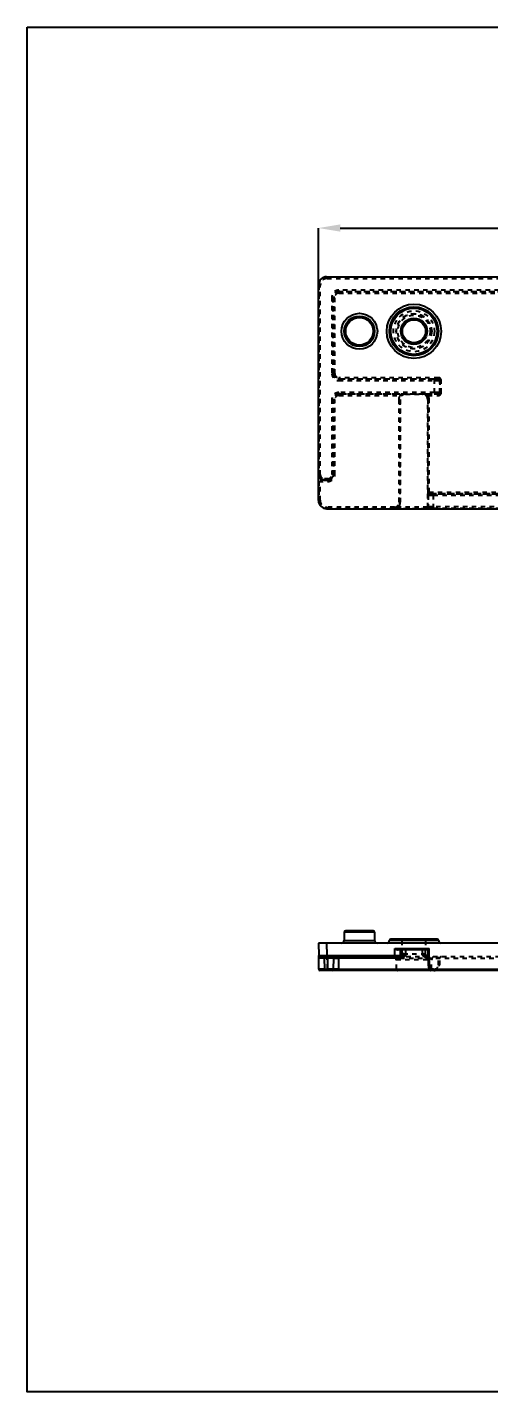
# Model space of a CAD drawing. Header units: millimetres. Extents: x 1803 to 4269, y -6912 to 1836.
# Drawn here: x 2604 to 2773.5, y -325.7 to 174.2 of the extents above; entities that cross this region are included whole.
import ezdxf

# ---------------------------------------------------------------- set-up
doc = ezdxf.new("R2010")
doc.units = ezdxf.units.MM
doc.header["$LTSCALE"] = 16.335
doc.header["$PDMODE"] = 3
doc.header["$PDSIZE"] = 0.3125
doc.linetypes.add('HIDDEN', pattern=[0.2, 0.1, -0.1])
doc.layers.get('0').update_dxf_attribs({"linetype": 'CONTINUOUS'})
doc.layers.get('Defpoints').update_dxf_attribs({"linetype": 'CONTINUOUS'})
doc.layers.add('DEFAULT_2', color=8, linetype='HIDDEN')
doc.styles.get("Standard").update_dxf_attribs({"font": 'txt', "width": 0.8})
doc.dimstyles.new('11', dxfattribs={"dimtxt": 8, "dimasz": 8, "dimexe": 0, "dimexo": 0, "dimgap": 0, "dimtad": 0, "dimdsep": 46, "dimtxsty": 'Standard', "dimcen": 0, "dimclrd": 4, "dimclre": 4, "dimclrt": 6, "dimazin": 0, "dimtp": 0.01, "dimtm": 0.01, "dimtfac": 1, "dimtofl": 0, "dimtmove": 0, "dimatfit": 3, "dimfxl": 0, "dimtolj": 1, "dimarcsym": 0})

# ---------------------------------------------------------------- blocks, each defined once
blk = doc.blocks.new('*D13')
at = {"color": 4, "lineweight": -2}
for p, q in [((2710.73, 63.04), (2710.73, 100.64)), ((2718.73, 100.64), (2794.33, 100.64)), ((3097.71, 100.64), (2826.33, 100.64)), ((3105.71, 56.32), (3105.71, 100.64))]:
    blk.add_line(p, q, dxfattribs=at)
at = {"color": 4}
for points in [[(2718.73, 101.98), (2718.73, 99.31), (2710.73, 100.64)], [(3097.71, 101.98), (3097.71, 99.31), (3105.71, 100.64)]]:
    blk.add_solid(points, dxfattribs=at)
at = {"layer": 'Defpoints', "color": 0}
for p in [(2710.73, 100.64), (2710.73, 63.04), (3105.71, 56.32)]:
    blk.add_point(p, dxfattribs=at)
at = {"color": 6, "insert": (2810.33, 100.64), "char_height": 8, "attachment_point": 5}
blk.add_mtext('\\A1;394.98', dxfattribs=at)

msp = doc.modelspace()

# ---------------------------------------------------------------- linework, layer by layer
at = {"color": 7, "linetype": 'Continuous'}
for p, q in [((2713.726, 82.808), (2807.743, 82.808)), ((2710.726, 0.807), (2710.726, 79.808)), ((2713.726, -2.192), (3105.206, -2.192)), ((2720.196, -157.325), (2720.143, -160.351)), ((2731.256, -157.325), (2720.196, -157.325)), ((2730.756, -156.834), (2720.696, -156.834)), ((2731.256, -157.325), (2731.309, -160.351)), ((2754.209, -159.834), (2737.244, -159.834)), ((2710.726, -161.334), (2710.805, -165.842)), ((3105.206, -161.334), (2710.726, -161.334)), ((2713.726, -161.334), (2713.804, -165.842)), ((2720.143, -160.351), (2731.309, -160.351)), ((2754.709, -160.334), (2736.744, -160.334)), ((2738.657, -165.842), (2738.657, -163.342)), ((2738.657, -163.342), (2751.274, -163.342)), ((2750.783, -163.834), (2739.983, -163.834)), ((2740.67, -163.834), (2740.635, -165.842)), ((2742.669, -163.834), (2742.634, -165.842)), ((2748.783, -163.834), (2748.818, -165.842)), ((2750.783, -163.834), (2750.879, -169.369)), ((2751.379, -169.369), (2751.274, -163.342)), ((2710.892, -170.842), (2710.806, -165.886)), ((2712.822, -166.834), (2710.823, -166.869)), ((2740.135, -166.334), (2711.305, -166.334)), ((2716.218, -166.825), (2712.822, -166.834)), ((2712.822, -166.834), (2712.892, -170.834)), ((2713.804, -165.842), (2713.804, -166.334)), ((2713.804, -165.842), (2738.657, -165.842)), ((2714.147, -170.834), (2714.217, -166.834)), ((2714.217, -166.834), (2714.217, -166.334)), ((2716.218, -166.825), (2716.147, -170.842)), ((2718.147, -170.842), (2718.217, -166.825)), ((2718.217, -166.334), (2718.217, -166.825)), ((2740.648, -166.825), (2718.217, -166.825)), ((2738.635, -166.334), (2738.635, -165.842)), ((2740.648, -166.825), (2740.648, -166.334)), ((2712.892, -170.834), (2710.892, -170.842)), ((3033.813, -171.334), (2711.392, -171.334)), ((2712.892, -170.834), (2712.892, -171.334)), ((2712.892, -170.834), (2714.147, -170.834)), ((2714.147, -171.334), (2714.147, -170.834)), ((2716.147, -170.842), (2714.147, -170.834)), ((2718.147, -170.842), (2718.147, -171.334)), ((2718.147, -170.842), (2751.602, -170.842)), ((2752.879, -170.842), (2752.879, -171.334)), ((2752.879, -170.842), (2850.263, -170.842))]:
    msp.add_line(p, q, dxfattribs=at)
msp.add_lwpolyline([(2604.019, 174.185), (3419.03, 174.185), (3419.03, -325.685), (2604.019, -325.685)], close=True)
for centre, radius in [((2745.726, 62.808), 9.983), ((2745.726, 62.808), 8.982), ((2745.726, 62.808), 8.482), ((2725.726, 62.808), 6.583), ((2725.726, 62.808), 5.583), ((2725.726, 62.808), 5.53), ((2725.726, 62.808), 5.03), ((2745.726, 62.808), 4.837), ((2745.726, 62.808), 4.337), ((2745.726, 62.808), 4.25)]:
    msp.add_circle(centre, radius, dxfattribs=at)
for centre, radius, start, end in [((2720.696, -157.334), 0.5, 90, 179), ((2730.756, -157.334), 0.5, 1, 90), ((2737.244, -160.334), 0.5, 90, 180), ((2754.209, -160.334), 0.5, 0, 90), ((2719.143, -160.334), 1, 270, 359), ((2732.309, -160.334), 1, 181, 270), ((2735.743, -160.334), 1, 270, 0), ((2755.709, -160.334), 1, 180, 270), ((2711.305, -165.834), 0.5, 181, 270.00015), ((2716.718, -166.834), 0.5, 90, 179), ((2740.135, -165.834), 0.5, 269.99992, 359), ((2740.647, -164.729), 1.604, 270.01474, 271.95023), ((2740.631, -165.087), 1.738, 270.54054, 273.58092), ((2740.627, -165.012), 1.813, 273.57813, 276.12833), ((2750.829, -164.99), 1.835, 263.82456, 266.35297), ((2750.824, -165.062), 1.763, 266.35028, 269.35812), ((2750.805, -164.729), 1.604, 268.04683, 269.98532), ((2752.879, -169.334), 2, 181, 270), ((2752.879, -169.342), 1.5, 180.99982, 269.99405), ((2711.392, -170.834), 0.5, 181.00002, 270.00194), ((2715.648, -170.834), 0.5, 269.99806, 358.99998)]:
    msp.add_arc(centre, radius, start, end, dxfattribs=at)
for centre, major_axis, start_param, end_param in [((2713.727, 79.807), (2.122, -2.122), 2.3563324, 3.9268529), ((2713.727, 0.808), (2.122, 2.122), -3.9268523, -2.356333)]:
    msp.add_ellipse(centre, major_axis=major_axis, ratio=0.9996955, start_param=start_param, end_param=end_param, dxfattribs=at)
for points, knots in [([(2738.679, -163.342), (2738.901, -163.454), (2739.227, -163.62), (2739.663, -163.787), (2739.88, -163.834), (2739.983, -163.834)], [0, 0, 0, 0, 0.5324341, 0.7795866, 1, 1, 1, 1]), ([(2751.274, -163.342), (2751.22, -163.398), (2751.057, -163.563), (2750.893, -163.726), (2750.783, -163.834)], [0, 0, 0, 0, 0.3337796, 1, 1, 1, 1]), ([(2710.805, -165.842), (2710.805, -165.844), (2710.813, -165.842), (2710.821, -165.844), (2710.84, -165.843), (2710.865, -165.844), (2710.897, -165.844), (2710.954, -165.845), (2711.042, -165.845), (2711.168, -165.846), (2711.318, -165.846), (2711.493, -165.846), (2711.769, -165.846), (2712.159, -165.846), (2712.671, -165.845), (2713.227, -165.844), (2713.61, -165.843), (2713.804, -165.842)], [0, 0, 0, 0, 0.0012209, 0.0048472, 0.0108646, 0.0192549, 0.0299996, 0.04308, 0.0761493, 0.1181143, 0.1685483, 0.2270145, 0.2929381, 0.4444275, 0.6172799, 0.8050784, 1, 1, 1, 1]), ([(2712.822, -166.834), (2712.821, -166.817), (2712.789, -166.783), (2712.687, -166.735), (2712.511, -166.684), (2712.277, -166.631), (2712.033, -166.576), (2711.834, -166.521), (2711.683, -166.473), (2711.577, -166.437), (2711.485, -166.404), (2711.392, -166.365), (2711.362, -166.359), (2711.298, -166.328), (2711.305, -166.334)], [0, 0, 0, 0, 0.0304022, 0.0779486, 0.2129105, 0.3673215, 0.5252589, 0.6784922, 0.7513012, 0.8205409, 0.884902, 0.9409176, 0.9830838, 1, 1, 1, 1]), ([(2716.218, -166.825), (2716.218, -166.824), (2716.223, -166.825), (2716.228, -166.824), (2716.241, -166.824), (2716.266, -166.823), (2716.31, -166.823), (2716.376, -166.822), (2716.459, -166.822), (2716.56, -166.822), (2716.677, -166.821), (2716.86, -166.821), (2717.121, -166.822), (2717.462, -166.822), (2717.832, -166.823), (2718.088, -166.824), (2718.217, -166.825)], [0, 0, 0, 0, 0.0012359, 0.004876, 0.0109071, 0.0193082, 0.0431304, 0.0761625, 0.1181632, 0.1686517, 0.2270868, 0.2929277, 0.4443886, 0.617336, 0.8053225, 1, 1, 1, 1]), ([(2738.635, -165.842), (2738.765, -165.843), (2739.02, -165.844), (2739.39, -165.845), (2739.732, -165.846), (2739.992, -165.846), (2740.176, -165.846), (2740.292, -165.846), (2740.393, -165.846), (2740.477, -165.845), (2740.542, -165.845), (2740.586, -165.844), (2740.611, -165.843), (2740.624, -165.844), (2740.63, -165.842), (2740.635, -165.843), (2740.635, -165.842)], [0, 0, 0, 0, 0.1946774, 0.382664, 0.5556114, 0.7070723, 0.7729132, 0.8313484, 0.8818368, 0.9238376, 0.9568696, 0.9806919, 0.9890929, 0.9951241, 0.9987641, 1, 1, 1, 1]), ([(2742.634, -165.842), (2742.504, -165.843), (2742.249, -165.844), (2741.879, -165.845), (2741.538, -165.846), (2741.278, -165.846), (2741.094, -165.846), (2740.978, -165.846), (2740.878, -165.846), (2740.795, -165.845), (2740.729, -165.845), (2740.684, -165.844), (2740.659, -165.843), (2740.646, -165.844), (2740.64, -165.842), (2740.635, -165.843), (2740.635, -165.842)], [0, 0, 0, 0, 0.1949907, 0.3825437, 0.5556087, 0.7071356, 0.7727034, 0.8307481, 0.8808937, 0.9227644, 0.9559841, 0.9801774, 0.9887719, 0.9949696, 0.9987248, 1, 1, 1, 1]), ([(2742.634, -165.842), (2742.288, -165.948), (2741.789, -166.104), (2741.147, -166.28), (2740.845, -166.328), (2740.702, -166.333)], [0, 0, 0, 0, 0.5439689, 0.7852444, 1, 1, 1, 1]), ([(2740.82, -166.815), (2740.993, -166.796), (2741.336, -166.71), (2741.801, -166.468), (2742.233, -166.176), (2742.506, -165.959), (2742.634, -165.842)], [0, 0, 0, 0, 0.2504535, 0.500173, 0.750457, 1, 1, 1, 1]), ([(2750.631, -166.815), (2750.458, -166.796), (2750.116, -166.71), (2749.651, -166.467), (2749.219, -166.175), (2748.947, -165.959), (2748.818, -165.842)], [0, 0, 0, 0, 0.2504484, 0.5001608, 0.7504593, 1, 1, 1, 1]), ([(2750.818, -165.842), (2750.818, -165.843), (2750.812, -165.842), (2750.807, -165.844), (2750.793, -165.843), (2750.768, -165.844), (2750.723, -165.845), (2750.657, -165.845), (2750.574, -165.846), (2750.474, -165.846), (2750.358, -165.846), (2750.175, -165.846), (2749.915, -165.846), (2749.573, -165.845), (2749.203, -165.844), (2748.948, -165.843), (2748.818, -165.842)], [0, 0, 0, 0, 0.0012752, 0.0050304, 0.011228, 0.0198226, 0.0440158, 0.0772356, 0.1191062, 0.1692519, 0.2272966, 0.2928643, 0.4443913, 0.6174563, 0.8050093, 1, 1, 1, 1]), ([(2750.75, -166.333), (2750.607, -166.328), (2750.306, -166.28), (2749.664, -166.104), (2749.164, -165.948), (2748.818, -165.842)], [0, 0, 0, 0, 0.2147573, 0.456035, 1, 1, 1, 1]), ([(2750.879, -169.369), (2750.879, -169.369), (2750.884, -169.369), (2750.89, -169.371), (2750.903, -169.371), (2750.927, -169.372), (2750.969, -169.372), (2751.03, -169.372), (2751.105, -169.372), (2751.223, -169.371), (2751.315, -169.37), (2751.379, -169.369)], [0, 0, 0, 0, 0.0051721, 0.0197583, 0.0436506, 0.0766151, 0.1687332, 0.2928928, 0.4443157, 0.6178512, 1, 1, 1, 1]), ([(2718.147, -170.842), (2718.017, -170.843), (2717.762, -170.844), (2717.392, -170.845), (2717.05, -170.846), (2716.79, -170.846), (2716.607, -170.846), (2716.491, -170.846), (2716.391, -170.846), (2716.308, -170.845), (2716.242, -170.845), (2716.197, -170.844), (2716.172, -170.843), (2716.158, -170.844), (2716.153, -170.842), (2716.147, -170.843), (2716.147, -170.842)], [0, 0, 0, 0, 0.1949833, 0.3825362, 0.5556049, 0.7071359, 0.7727049, 0.8307501, 0.8808958, 0.9227661, 0.9559853, 0.980178, 0.9887723, 0.9949698, 0.9987248, 1, 1, 1, 1])]:
    msp.add_open_spline(points, degree=3, knots=knots, dxfattribs=at)
at = {"layer": 'DEFAULT_2', "color": 8, "linetype": 'HIDDEN'}
for p, q in [((2713.726, 82.808), (2713.892, 82.642)), ((2713.892, 82.142), (2713.892, 82.642)), ((2786.254, 82.642), (2713.892, 82.642)), ((2713.892, 82.142), (2786.253, 82.142)), ((2710.892, 79.642), (2710.726, 79.808)), ((2710.892, 79.642), (2710.892, 10.308)), ((2710.892, 79.642), (2711.392, 79.642)), ((2711.392, 10.308), (2711.392, 79.642)), ((2715.648, 75.387), (2715.648, 47.229)), ((2715.648, 75.387), (2716.147, 75.387)), ((2716.147, 47.229), (2716.147, 75.387)), ((2716.147, 75.387), (2716.218, 75.317)), ((2716.218, 75.317), (2716.218, 47.299)), ((2716.218, 75.317), (2716.718, 75.317)), ((2716.718, 47.299), (2716.718, 75.316)), ((2718.147, 77.386), (2718.147, 77.886)), ((2780.138, 77.886), (2718.147, 77.886)), ((2718.147, 77.386), (2718.217, 77.316)), ((2718.147, 77.386), (2780.142, 77.386)), ((2718.217, 76.816), (2718.217, 77.316)), ((2787.798, 77.316), (2718.217, 77.316)), ((2718.217, 76.816), (2787.798, 76.816)), ((2716.147, 47.229), (2715.648, 47.229)), ((2716.218, 47.299), (2716.147, 47.229)), ((2716.718, 47.299), (2716.218, 47.299)), ((2718.217, 45.299), (2718.147, 45.229)), ((2718.147, 44.729), (2718.147, 45.229)), ((2753.174, 45.229), (2718.147, 45.229)), ((2718.217, 45.299), (2718.217, 45.799)), ((2754.718, 45.799), (2718.217, 45.799)), ((2718.217, 45.299), (2754.718, 45.299)), ((2753.173, 45.229), (2753.173, 39.886)), ((2754.673, 45.255), (2754.718, 45.299)), ((2754.718, 45.799), (2754.718, 45.299)), ((2718.147, 44.729), (2753.173, 44.729)), ((2718.147, 39.886), (2718.147, 40.386)), ((2753.173, 40.386), (2718.147, 40.386)), ((2755.173, 44.755), (2755.218, 44.799)), ((2755.173, 40.361), (2755.173, 44.755)), ((2755.218, 40.316), (2755.173, 40.361)), ((2755.218, 44.799), (2755.218, 40.316)), ((2755.218, 44.799), (2755.718, 44.799)), ((2755.718, 40.316), (2755.218, 40.316)), ((2755.718, 40.316), (2755.718, 44.799)), ((2715.648, 37.887), (2715.648, 10.308)), ((2715.648, 37.887), (2716.147, 37.887)), ((2716.147, 10.308), (2716.147, 37.887)), ((2716.147, 37.887), (2716.218, 37.817)), ((2716.218, 37.817), (2716.218, 10.308)), ((2716.218, 37.817), (2716.718, 37.817)), ((2716.718, 10.307), (2716.718, 37.816)), ((2718.147, 39.886), (2718.217, 39.816)), ((2718.147, 39.886), (2753.174, 39.886)), ((2718.217, 39.316), (2718.217, 39.816)), ((2740.648, 39.816), (2718.217, 39.816)), ((2718.217, 39.316), (2740.648, 39.316)), ((2740.135, 37.799), (2740.135, -0.114)), ((2740.135, 37.799), (2740.635, 37.799)), ((2740.635, -0.114), (2740.635, 37.799)), ((2740.67, 37.764), (2740.635, 37.799)), ((2740.648, 39.816), (2740.648, 39.316)), ((2740.67, 37.764), (2740.67, -0.149)), ((2742.669, 39.764), (2742.634, 39.799)), ((2742.669, 39.764), (2748.783, 39.764)), ((2748.783, 39.764), (2748.818, 39.799)), ((2750.783, 37.764), (2750.818, 37.799)), ((2750.783, -1.657), (2750.783, 37.764)), ((2750.805, 39.316), (2750.805, 39.816)), ((2754.718, 39.816), (2750.805, 39.816)), ((2750.805, 39.316), (2754.718, 39.316)), ((2750.818, 37.799), (2750.818, 3.799)), ((2750.818, 37.799), (2751.318, 37.799)), ((2751.318, 3.799), (2751.318, 37.799)), ((2754.718, 39.816), (2754.673, 39.861)), ((2754.718, 39.816), (2754.718, 39.316)), ((2711.392, 10.308), (2710.823, 10.308)), ((2716.718, 10.308), (2715.648, 10.308)), ((2710.805, 7.808), (2710.805, 0.886)), ((2710.805, 7.808), (2714.217, 7.808)), ((2711.305, 0.886), (2711.305, 7.808)), ((2712.822, 8.308), (2714.217, 8.308)), ((2712.892, 8.308), (2712.892, 8.808)), ((2714.147, 8.808), (2712.892, 8.808)), ((2714.147, 8.808), (2714.147, 8.308)), ((2714.217, 8.308), (2714.217, 7.808)), ((2710.726, 0.807), (2710.805, 0.886)), ((2711.305, 0.886), (2710.805, 0.886)), ((2844.315, 3.799), (2750.818, 3.799)), ((2750.835, 2.799), (2750.879, 2.755)), ((2750.879, 2.755), (2750.879, -1.552)), ((2751.335, 3.299), (2751.379, 3.255)), ((2751.335, 3.299), (2844.315, 3.299)), ((2752.879, -2.026), (2752.879, 3.229)), ((2780.142, 3.229), (2752.879, 3.229)), ((2752.879, 2.729), (2780.138, 2.729)), ((2713.726, -2.192), (2713.804, -2.114)), ((2713.804, -2.114), (2713.804, -1.614)), ((2738.635, -1.614), (2713.804, -1.614)), ((2713.804, -2.114), (2738.657, -2.114)), ((2738.635, -1.614), (2738.635, -2.114)), ((2738.657, -2.114), (2738.657, -2.157)), ((2738.657, -2.157), (2751.274, -2.157)), ((2750.783, -1.657), (2739.983, -1.657)), ((2740.635, -0.114), (2740.135, -0.114)), ((2740.67, -0.149), (2740.635, -0.114)), ((2750.783, -1.649), (2750.879, -1.552)), ((2751.379, -2.052), (2751.274, -2.157)), ((2850.228, -1.526), (2752.879, -1.526)), ((2752.879, -2.026), (2850.263, -2.026)), ((2741.476, -165.334), (2741.389, -160.325)), ((2749.976, -165.334), (2750.064, -160.325)), ((2710.806, -165.886), (2710.805, -165.842)), ((2711.081, -166.281), (2711.305, -166.334)), ((2713.804, -165.842), (2713.892, -170.842)), ((2739.305, -170.842), (2739.243, -167.316)), ((2739.243, -167.316), (2752.209, -167.316)), ((2845.815, -166.334), (2740.135, -166.334)), ((2740.648, -166.825), (2844.315, -166.825)), ((2749.976, -165.334), (2741.476, -165.334)), ((2750.805, -166.334), (2750.805, -166.825)), ((2751.318, -166.334), (2751.335, -166.825)), ((2752.147, -170.842), (2752.209, -167.316)), ((2754.673, -169.369), (2754.718, -166.825)), ((2754.718, -166.825), (2754.718, -166.334)), ((2755.173, -169.369), (2755.218, -166.825)), ((2713.892, -171.334), (2713.892, -170.842)), ((2718.147, -170.842), (2714.147, -170.834)), ((2752.879, -170.842), (2751.602, -170.842)), ((2753.173, -171.334), (2753.173, -170.842))]:
    msp.add_line(p, q, dxfattribs=at)
msp.add_lwpolyline([(2711.081, -166.281), (2711.012, -166.238), (2710.934, -166.162), (2710.848, -166.024), (2710.805, -165.827)], dxfattribs=at)
for radius in [7.483, 6.483, 6.421, 5.921]:
    msp.add_circle((2745.726, 62.808), radius, dxfattribs=at)
for centre, radius, start, end in [((2713.892, 79.642), 3, 90.00396, 179.99604), ((2713.892, 79.642), 2.499, 89.9956, 180.0044), ((2718.147, 75.387), 2.5, 89.99914, 180.00086), ((2718.147, 75.387), 1.999, 89.99022, 180.00978), ((2718.217, 75.316), 2, 90.00255, 179.99745), ((2718.217, 75.317), 1.5, 89.99579, 180.00421), ((2718.147, 47.229), 2.5, 179.99915, 270.00085), ((2718.147, 47.228), 1.999, 179.99022, 270.00978), ((2718.217, 47.299), 2, 180.00255, 269.99745), ((2718.217, 47.299), 1.5, 179.99579, 270.00421), ((2754.673, 44.755), 0.5, 0.00092, 89.99908), ((2754.718, 44.799), 1, 359.99917, 90.00083), ((2754.718, 44.799), 0.5, 359.9717, 90.0283), ((2718.147, 37.887), 2.5, 89.99914, 180.00086), ((2754.673, 40.361), 0.5, 270.00092, 359.99908), ((2754.718, 40.316), 1, 269.99915, 0.00083), ((2754.718, 40.316), 0.5, 269.9717, 0.0283), ((2718.147, 37.887), 1.999, 89.99022, 180.00978), ((2718.217, 37.816), 2, 90.00256, 179.99744), ((2718.217, 37.817), 1.5, 89.9958, 180.00421), ((2742.634, 37.799), 2.5, 142.63979, 180.00347), ((2742.634, 37.8), 1.999, 89.99022, 180.00978), ((2740.573, -83.903), 123.719, 89.04535, 89.9655), ((2750.88, -83.955), 123.772, 90.0347, 90.95446), ((2748.818, 37.8), 1.999, 359.99022, 90.00978), ((2748.818, 37.799), 2.5, 359.99654, 37.36021), ((2712.823, 10.307), 2, 179.99533, 269.99532), ((2712.892, 10.308), 1.5, 180.0083, 270.00831), ((2714.147, 10.308), 1.5, 269.99171, 359.99172), ((2714.217, 10.308), 2, 269.99346, 359.99345), ((2714.217, 10.308), 2.5, 269.9948, 359.98791), ((2712.892, 10.308), 2, 202.50121, 247.50131), ((2712.892, 10.269), 1.962, 268.02549, 269.99996), ((2714.147, 10.269), 1.962, 270.00004, 271.97451), ((2714.147, 10.308), 2, 292.49882, 337.49865), ((2713.805, 0.886), 3, 180.00396, 269.99604), ((2713.804, 0.886), 2.499, 179.99561, 270.00439), ((2751.335, 2.799), 0.5, 90.02106, 179.97895), ((2751.379, 2.755), 0.5, 90.00092, 179.99907), ((2738.635, -0.114), 2, 270.00255, 359.99745), ((2738.635, -0.114), 1.5, 269.99579, 0.00421), ((2738.67, -0.149), 1.999, 311.03677, 0.0056), ((2751.379, -1.552), 0.5, 180.00092, 269.99908), ((2740.889, -160.334), 0.5, 1, 90), ((2750.564, -160.334), 0.5, 90, 179), ((2738.243, -167.334), 1, 1, 90), ((2751.318, -165.834), 0.5, 181.00001, 270), ((2753.209, -167.334), 1, 90, 179), ((2753.173, -169.334), 2, 270, 359), ((2753.173, -169.342), 1.5, 270.00614, 359.00033), ((2755.718, -166.834), 0.5, 90, 179), ((2739.805, -170.834), 0.5, 181, 270), ((2751.648, -170.834), 0.5, 270, 359)]:
    msp.add_arc(centre, radius, start, end, dxfattribs=at)
for centre, major_axis, start_param, end_param in [((2742.67, 37.764), (-1.415, 1.415), -0.7852601, 0.7852601), ((2748.782, 37.764), (1.415, 1.415), -0.7852591, 0.7852591)]:
    msp.add_ellipse(centre, major_axis=major_axis, ratio=0.9996955, start_param=start_param, end_param=end_param, dxfattribs=at)
for points, knots in [([(2753.174, 45.229), (2753.27, 45.229), (2753.459, 45.229), (2753.734, 45.231), (2753.988, 45.233), (2754.212, 45.236), (2754.375, 45.239), (2754.484, 45.242), (2754.547, 45.244), (2754.598, 45.247), (2754.636, 45.249), (2754.658, 45.252), (2754.671, 45.252), (2754.673, 45.255)], [0, 0, 0, 0, 0.1925261, 0.3785862, 0.5500685, 0.7007303, 0.8250689, 0.8759444, 0.9185825, 0.9525155, 0.9775026, 0.9933648, 1, 1, 1, 1]), ([(2753.173, 44.729), (2753.302, 44.729), (2753.554, 44.729), (2753.921, 44.731), (2754.26, 44.733), (2754.558, 44.736), (2754.775, 44.739), (2754.92, 44.742), (2755.005, 44.744), (2755.073, 44.747), (2755.123, 44.748), (2755.153, 44.753), (2755.17, 44.752), (2755.173, 44.755)], [0, 0, 0, 0, 0.1925435, 0.3786157, 0.550136, 0.700849, 0.8252152, 0.8760961, 0.9187359, 0.9526623, 0.9776298, 0.9934554, 1, 1, 1, 1]), ([(2755.173, 40.361), (2755.17, 40.363), (2755.153, 40.363), (2755.123, 40.367), (2755.073, 40.368), (2755.005, 40.371), (2754.92, 40.373), (2754.775, 40.376), (2754.558, 40.379), (2754.26, 40.382), (2753.921, 40.385), (2753.554, 40.386), (2753.302, 40.386), (2753.173, 40.386)], [0, 0, 0, 0, 0.0065446, 0.0223702, 0.0473377, 0.0812641, 0.1239039, 0.1747848, 0.299151, 0.449864, 0.6213843, 0.8074565, 1, 1, 1, 1]), ([(2742.634, 39.799), (2742.272, 39.801), (2741.587, 39.677), (2740.952, 39.423), (2740.648, 39.316)], [0, 0, 0, 0, 0.5289744, 1, 1, 1, 1]), ([(2750.805, 39.316), (2750.501, 39.423), (2749.866, 39.677), (2749.18, 39.801), (2748.818, 39.799)], [0, 0, 0, 0, 0.4710256, 1, 1, 1, 1]), ([(2754.673, 39.861), (2754.671, 39.863), (2754.658, 39.863), (2754.636, 39.867), (2754.598, 39.868), (2754.547, 39.871), (2754.484, 39.873), (2754.375, 39.876), (2754.212, 39.879), (2753.988, 39.882), (2753.734, 39.885), (2753.459, 39.886), (2753.27, 39.886), (2753.174, 39.886)], [0, 0, 0, 0, 0.0066352, 0.0224974, 0.0474845, 0.0814175, 0.1240556, 0.1749311, 0.2992697, 0.4499315, 0.6214138, 0.8074739, 1, 1, 1, 1]), ([(2710.823, 10.308), (2710.821, 10.308), (2710.822, 10.295), (2710.818, 10.281), (2710.818, 10.249), (2710.816, 10.209), (2710.815, 10.157), (2710.813, 10.072), (2710.812, 9.952), (2710.81, 9.795), (2710.809, 9.628), (2710.808, 9.455), (2710.807, 9.217), (2710.805, 8.915), (2710.805, 8.548), (2710.805, 8.178), (2710.805, 7.931), (2710.805, 7.808)], [0, 0, 0, 0, 0.0024485, 0.0096609, 0.0216941, 0.0383366, 0.0591486, 0.0835017, 0.1402194, 0.203789, 0.2711602, 0.3407277, 0.4116811, 0.5563884, 0.7036233, 0.8518567, 1, 1, 1, 1]), ([(2712.822, 8.308), (2712.791, 8.308), (2712.691, 8.297), (2712.509, 8.287), (2712.276, 8.266), (2712.034, 8.238), (2711.794, 8.192), (2711.525, 8.107), (2711.305, 7.943), (2711.305, 7.808)], [0, 0, 0, 0, 0.0563232, 0.1804066, 0.3255549, 0.4747482, 0.6197272, 0.7574005, 1, 1, 1, 1]), ([(2750.818, 3.799), (2750.818, 3.673), (2750.818, 3.489), (2750.82, 3.256), (2750.822, 3.107), (2750.825, 2.984), (2750.827, 2.9), (2750.83, 2.849), (2750.831, 2.824), (2750.833, 2.809), (2750.833, 2.801), (2750.835, 2.799)], [0, 0, 0, 0, 0.378559, 0.5500516, 0.7007425, 0.8250952, 0.918608, 0.9525341, 0.9775098, 0.9933635, 1, 1, 1, 1]), ([(2750.879, 2.755), (2750.883, 2.752), (2750.899, 2.753), (2750.929, 2.748), (2750.98, 2.747), (2751.047, 2.744), (2751.132, 2.742), (2751.277, 2.739), (2751.495, 2.736), (2751.792, 2.733), (2752.131, 2.731), (2752.498, 2.729), (2752.75, 2.729), (2752.879, 2.729)], [0, 0, 0, 0, 0.0065446, 0.0223702, 0.0473377, 0.0812641, 0.1239039, 0.1747848, 0.299151, 0.449864, 0.6213843, 0.8074565, 1, 1, 1, 1]), ([(2751.318, 3.799), (2751.318, 3.736), (2751.318, 3.644), (2751.32, 3.527), (2751.322, 3.453), (2751.325, 3.392), (2751.326, 3.344), (2751.332, 3.318), (2751.331, 3.301), (2751.335, 3.299)], [0, 0, 0, 0, 0.3779467, 0.5493433, 0.6999474, 0.8235991, 0.9167015, 0.976344, 1, 1, 1, 1]), ([(2751.379, 3.255), (2751.381, 3.252), (2751.394, 3.252), (2751.416, 3.249), (2751.454, 3.247), (2751.505, 3.244), (2751.569, 3.242), (2751.678, 3.239), (2751.841, 3.236), (2752.064, 3.233), (2752.318, 3.231), (2752.593, 3.229), (2752.782, 3.229), (2752.879, 3.229)], [0, 0, 0, 0, 0.0066352, 0.0224975, 0.0474845, 0.0814176, 0.1240557, 0.1749312, 0.2992698, 0.4499316, 0.6214139, 0.807474, 1, 1, 1, 1]), ([(2738.679, -2.157), (2738.907, -2.155), (2739.383, -2.068), (2739.799, -1.818), (2739.983, -1.657)], [0, 0, 0, 0, 0.4828457, 1, 1, 1, 1]), ([(2751.274, -2.157), (2751.161, -2.155), (2750.905, -2.058), (2750.783, -1.797), (2750.783, -1.657)], [0, 0, 0, 0, 0.4471434, 1, 1, 1, 1]), ([(2752.879, -1.526), (2752.75, -1.526), (2752.498, -1.527), (2752.131, -1.528), (2751.792, -1.53), (2751.495, -1.534), (2751.277, -1.537), (2751.132, -1.54), (2751.047, -1.542), (2750.98, -1.545), (2750.929, -1.546), (2750.899, -1.55), (2750.883, -1.55), (2750.879, -1.552)], [0, 0, 0, 0, 0.1925435, 0.3786157, 0.550136, 0.700849, 0.8252152, 0.8760961, 0.9187359, 0.9526623, 0.9776298, 0.9934554, 1, 1, 1, 1]), ([(2752.879, -2.026), (2752.782, -2.026), (2752.593, -2.027), (2752.318, -2.028), (2752.064, -2.03), (2751.841, -2.033), (2751.678, -2.037), (2751.569, -2.04), (2751.505, -2.042), (2751.454, -2.045), (2751.416, -2.046), (2751.394, -2.05), (2751.381, -2.05), (2751.379, -2.052)], [0, 0, 0, 0, 0.192526, 0.3785861, 0.5500684, 0.7007302, 0.8250688, 0.8759443, 0.9185824, 0.9525155, 0.9775025, 0.9933648, 1, 1, 1, 1]), ([(2718.217, -166.825), (2718.088, -166.824), (2717.832, -166.823), (2717.462, -166.822), (2717.121, -166.822), (2716.86, -166.821), (2716.677, -166.821), (2716.56, -166.822), (2716.459, -166.822), (2716.376, -166.822), (2716.31, -166.823), (2716.266, -166.823), (2716.241, -166.824), (2716.228, -166.824), (2716.223, -166.825), (2716.218, -166.824), (2716.218, -166.825)], [0, 0, 0, 0, 0.1946774, 0.382664, 0.5556114, 0.7070723, 0.7729132, 0.8313484, 0.8818369, 0.9238376, 0.9568697, 0.9806919, 0.9890929, 0.9951241, 0.9987641, 1, 1, 1, 1]), ([(2750.835, -166.825), (2750.835, -166.826), (2750.84, -166.826), (2750.845, -166.827), (2750.858, -166.827), (2750.882, -166.828), (2750.924, -166.828), (2750.986, -166.829), (2751.064, -166.828), (2751.181, -166.827), (2751.273, -166.826), (2751.335, -166.825)], [0, 0, 0, 0, 0.004999, 0.0192288, 0.0426688, 0.0751908, 0.166913, 0.2932408, 0.4511122, 0.6298874, 1, 1, 1, 1]), ([(2754.673, -169.369), (2754.737, -169.37), (2754.829, -169.371), (2754.947, -169.372), (2755.022, -169.372), (2755.083, -169.372), (2755.125, -169.372), (2755.15, -169.371), (2755.162, -169.371), (2755.168, -169.369), (2755.173, -169.369), (2755.173, -169.369)], [0, 0, 0, 0, 0.3818502, 0.5551343, 0.7065743, 0.8308861, 0.9231221, 0.9561731, 0.9801512, 0.994803, 1, 1, 1, 1]), ([(2754.718, -166.825), (2754.781, -166.824), (2754.874, -166.823), (2754.992, -166.822), (2755.067, -166.821), (2755.128, -166.822), (2755.169, -166.822), (2755.194, -166.823), (2755.207, -166.823), (2755.212, -166.824), (2755.218, -166.824), (2755.218, -166.825)], [0, 0, 0, 0, 0.3824962, 0.5555169, 0.7069913, 0.8305494, 0.9225208, 0.9557289, 0.9799259, 0.9947583, 1, 1, 1, 1]), ([(2710.892, -170.842), (2710.892, -170.844), (2710.9, -170.842), (2710.908, -170.844), (2710.928, -170.843), (2710.952, -170.844), (2710.984, -170.844), (2711.041, -170.845), (2711.129, -170.845), (2711.255, -170.846), (2711.406, -170.846), (2711.58, -170.846), (2711.856, -170.846), (2712.247, -170.846), (2712.759, -170.845), (2713.314, -170.844), (2713.697, -170.843), (2713.892, -170.842)], [0, 0, 0, 0, 0.0012209, 0.0048472, 0.0108646, 0.019255, 0.0299997, 0.0430801, 0.0761493, 0.1181144, 0.1685483, 0.2270146, 0.2929382, 0.4444275, 0.6172798, 0.8050784, 1, 1, 1, 1])]:
    msp.add_open_spline(points, degree=3, knots=knots, dxfattribs=at)
for points in [[(2711.044, 9.542), (2710.945, 9.783), (2710.892, 10.048), (2710.892, 10.308)], [(2716.147, 10.308), (2716.147, 10.048), (2716.095, 9.783), (2715.995, 9.542)], [(2712.825, 8.309), (2712.587, 8.317), (2712.347, 8.369), (2712.127, 8.46)], [(2714.913, 8.46), (2714.693, 8.369), (2714.453, 8.317), (2714.215, 8.309)]]:
    msp.add_open_spline(points, degree=3, dxfattribs=at)

# ---------------------------------------------------------------- dimensions: what is measured, and where the dimension line sits
dim = msp.add_linear_dim(base=(2710.726, 100.642), p1=(3105.706, 56.318), p2=(2710.726, 63.037), dimstyle='11')
dim.commit()
dim.dimension.update_dxf_attribs({"geometry": '*D13', "text_midpoint": (2810.331, 100.642), "dimtype": 160})

doc.saveas('drawing.dxf')
